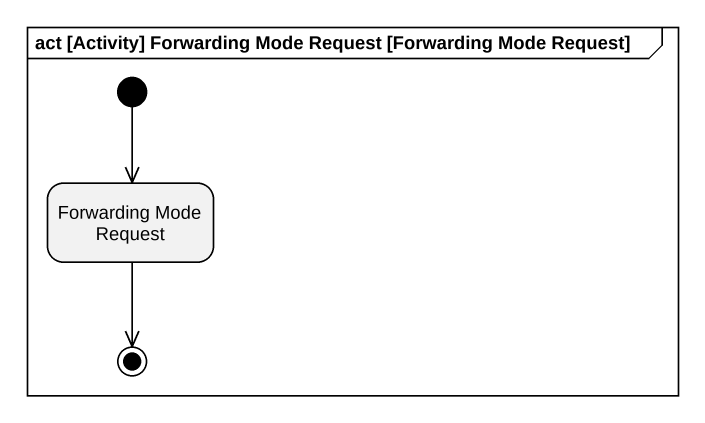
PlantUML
@startuml
mainframe act [Activity] Forwarding Mode Request [Forwarding Mode Request]
hide empty description
state "Forwarding Mode Request" as Forwarding_Mode_Request
[*] --> Forwarding_Mode_Request
Forwarding_Mode_Request --> [*]
@enduml
